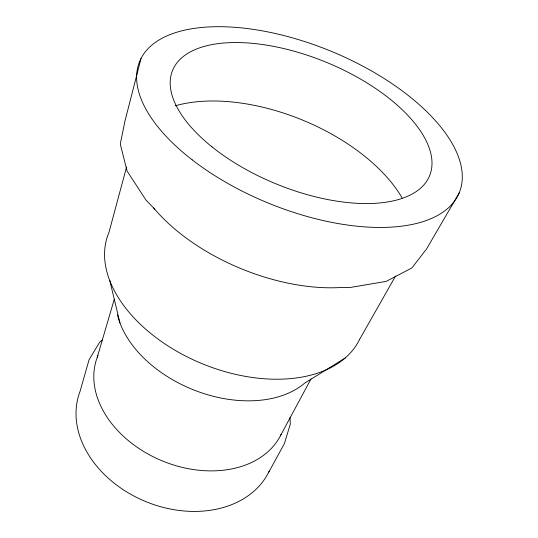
<?xml version="1.0" encoding="UTF-8"?>
<svg xmlns="http://www.w3.org/2000/svg" width="538" height="538" viewBox="0 0 538 538"><rect width="100%" height="100%" fill="white"/><g stroke="black" fill="none" stroke-linecap="round" stroke-linejoin="round"><path stroke-width="0.81" d="M141.05 58.407L124.971 120.969L120.277 144.049L127.096 171.091L146.047 200.17L154.742 209.1M126.571 167.009L108.979 232.376A136.275 85.28 22.3 0 0 199.537 362.605A136.275 85.28 22.3 0 0 359.606 339.317M97.291 357.185L114.271 299.236M280.365 435.867L310.991 378.947M268.509 472.626L284.373 443.662L290.305 424.139L290.016 417.501M359.64 339.33L395.591 275.94M459.23 192.886L426.607 248.899L411.9 267.937L386.197 281.374L350.635 287.413L338.805 287.615A148.831 80.377 22.3 0 1 153.498 207.729M102.207 340.124L99.638 342.262L89.073 359.7L80.028 391.456A102.704 78.42 22.3 0 0 144.661 501.134A102.704 78.42 22.3 0 0 269.235 471.154M345.403 357.878L304.723 383.083A107.755 71.487 22.3 0 1 197.991 391.563A107.755 71.487 22.3 0 1 117.459 314.898M109.745 280.406L120.001 323.082M175.388 105.778A148.831 80.377 22.3 0 1 402.115 197.93M281.112 434.381A99.745 72.838 22.3 0 1 160.405 460.104A99.745 72.838 22.3 0 1 97.896 355.652M212.026 146.894A138.885 65.784 22.3 0 0 428.705 177.728A138.885 65.784 22.3 0 0 262.571 44.533A138.885 65.784 22.3 0 0 212.026 146.894M192.147 159.82A172.759 82.159 22.3 0 0 459.19 192.866A172.759 82.159 22.3 0 0 247.023 28.521A172.759 82.159 22.3 0 0 192.147 159.82"/></g></svg>
